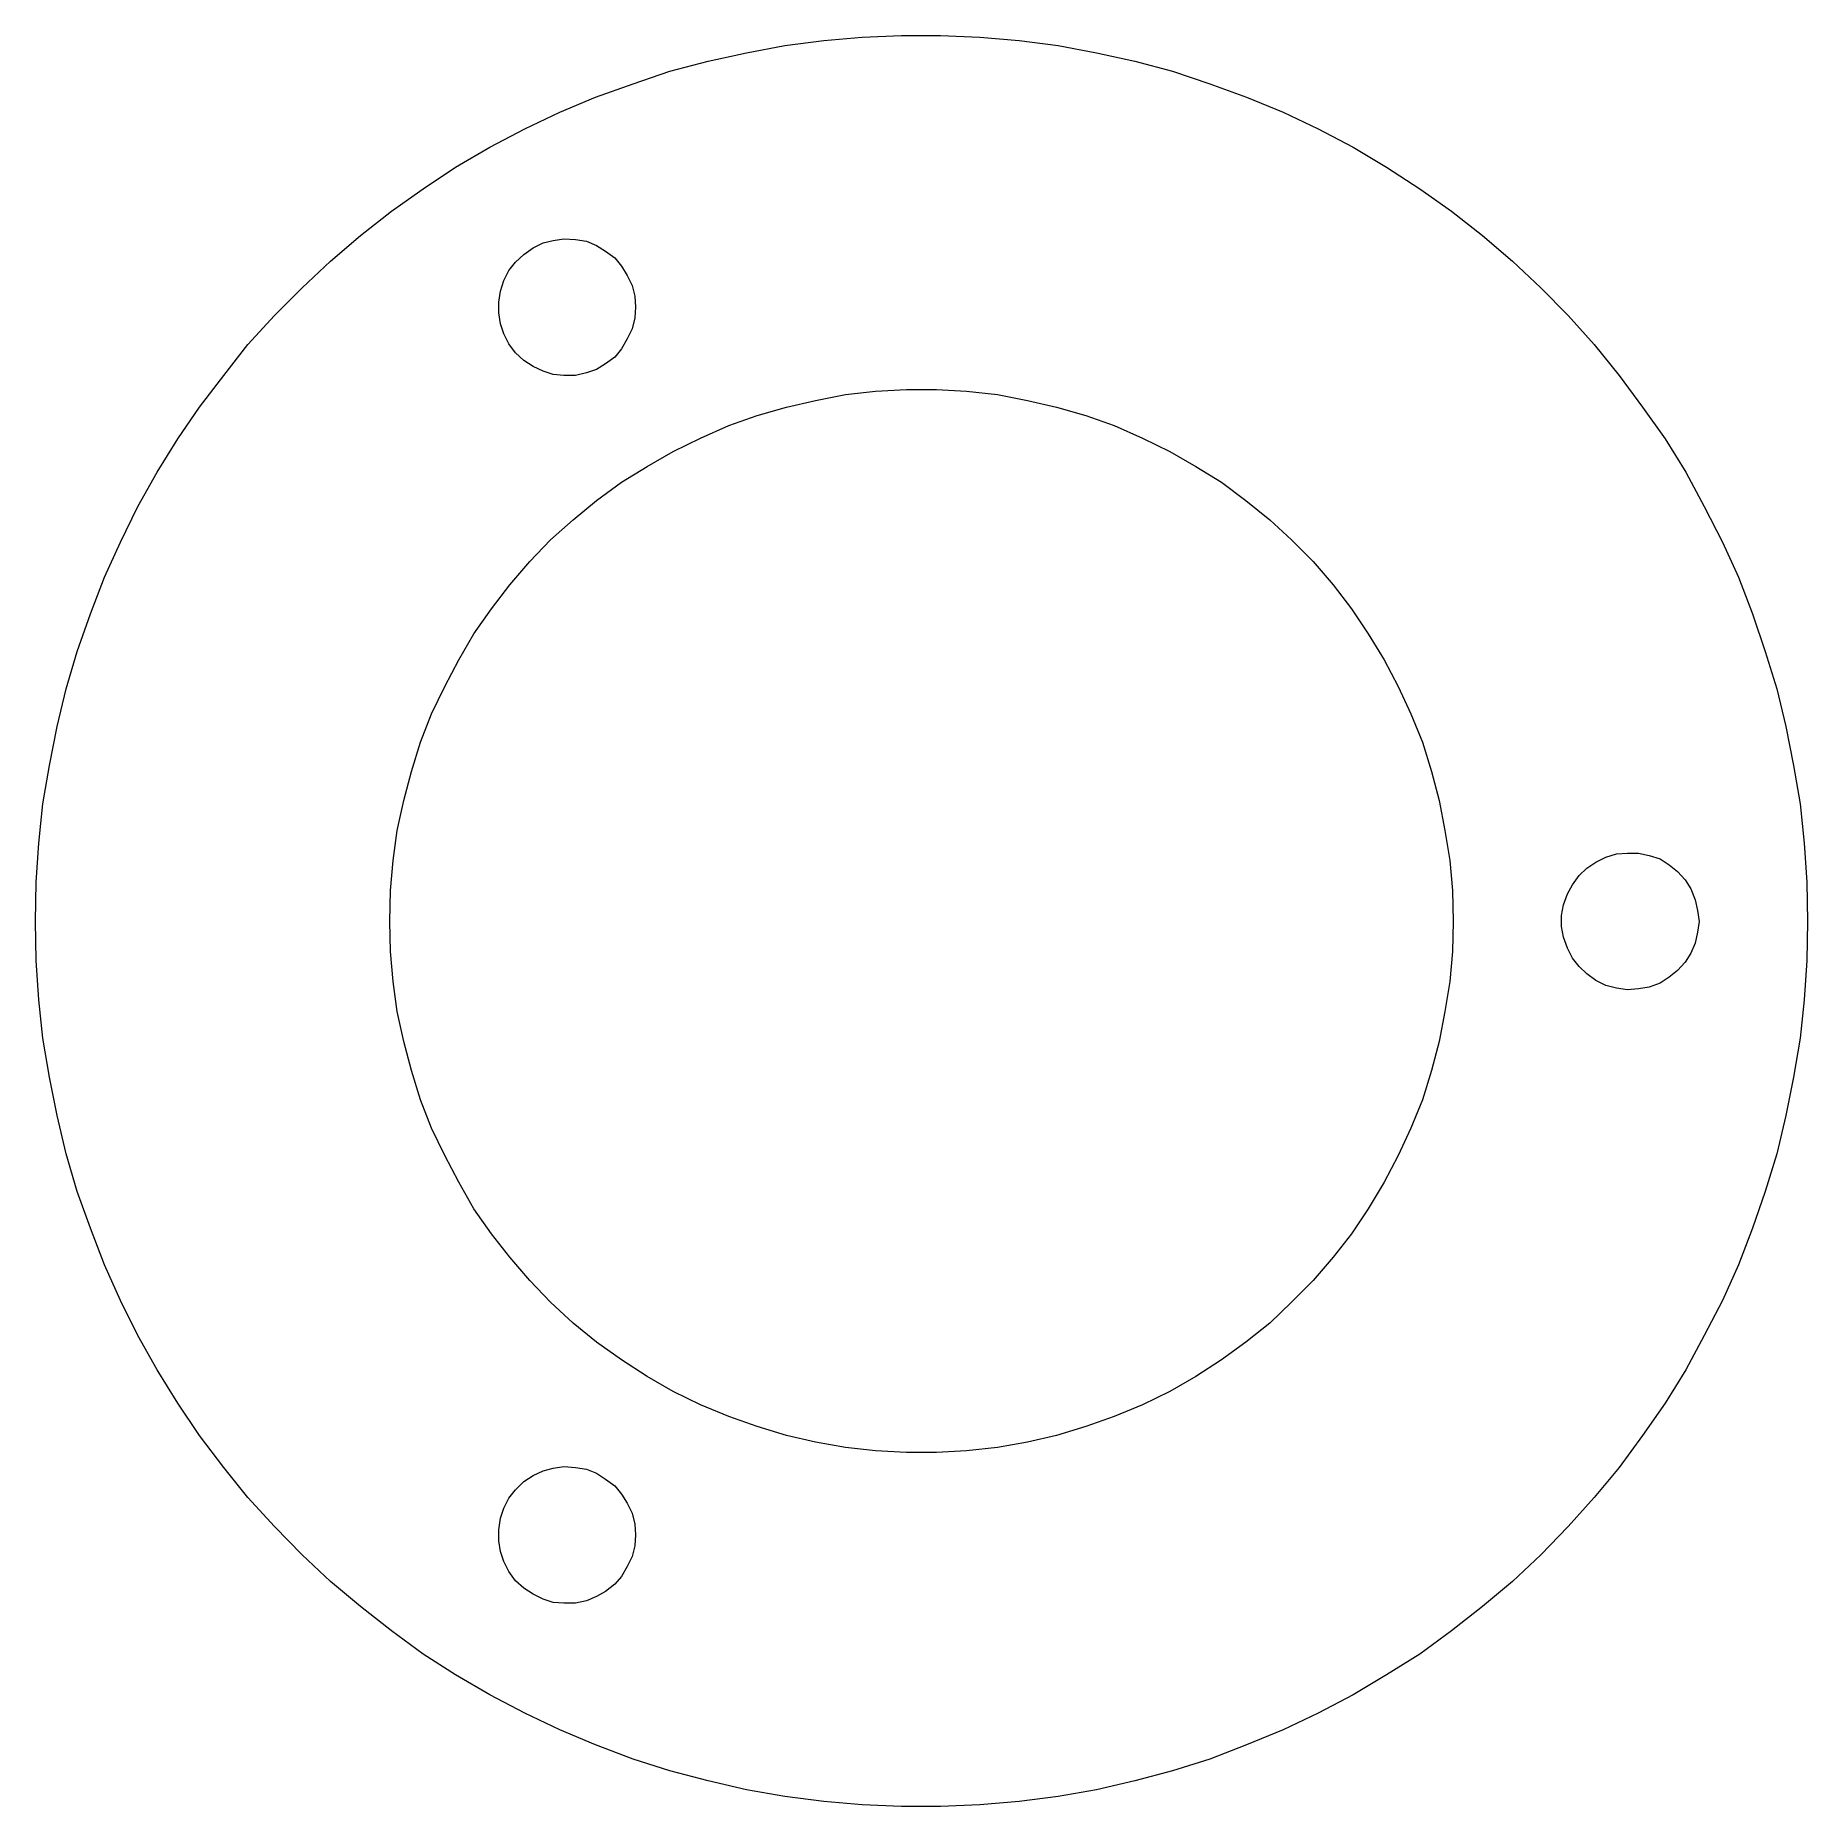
# Model space of a CAD drawing. Header units: millimetres. Extents: x 62.3 to 137.3, y 136.3 to 211.3.
import ezdxf

# ---------------------------------------------------------------- set-up
doc = ezdxf.new("R2010")
doc.units = ezdxf.units.MM
doc.header["$MEASUREMENT"] = 0
doc.layers.add('Calque 1', color=7, linetype='Continuous', lineweight=0)

msp = doc.modelspace()

# ---------------------------------------------------------------- linework, layer by layer
at = {"layer": 'Calque 1', "color": 7, "lineweight": 9}
for points, knots in [([(137.301, 173.778), (137.301, 173.778), (137.266, 175.436), (137.266, 175.436), (137.266, 175.436), (137.16, 177.094), (137.16, 177.094), (137.16, 177.094), (136.984, 178.752), (136.984, 178.752), (136.984, 178.752), (136.701, 180.375), (136.701, 180.375), (136.701, 180.375), (136.384, 182.033), (136.384, 182.033), (136.384, 182.033), (135.996, 183.621), (135.996, 183.621), (135.996, 183.621), (135.502, 185.208), (135.502, 185.208), (135.502, 185.208), (134.973, 186.796), (134.973, 186.796), (134.973, 186.796), (134.373, 188.348), (134.373, 188.348), (134.373, 188.348), (133.703, 189.83), (133.703, 189.83), (133.703, 189.83), (132.927, 191.347), (132.927, 191.347), (132.927, 191.347), (132.151, 192.793), (132.151, 192.793), (132.151, 192.793), (131.269, 194.204), (131.269, 194.204), (131.269, 194.204), (130.316, 195.545), (130.316, 195.545), (130.316, 195.545), (129.328, 196.885), (129.328, 196.885), (129.328, 196.885), (128.27, 198.191), (128.27, 198.191), (128.27, 198.191), (127.176, 199.425), (127.176, 199.425), (127.176, 199.425), (126.012, 200.589), (126.012, 200.589), (126.012, 200.589), (124.813, 201.718), (124.813, 201.718), (124.813, 201.718), (123.543, 202.812), (123.543, 202.812), (123.543, 202.812), (122.237, 203.835), (122.237, 203.835), (122.237, 203.835), (120.897, 204.787), (120.897, 204.787), (120.897, 204.787), (119.486, 205.705), (119.486, 205.705), (119.486, 205.705), (118.075, 206.551), (118.075, 206.551), (118.075, 206.551), (116.593, 207.327), (116.593, 207.327), (116.593, 207.327), (115.111, 208.033), (115.111, 208.033), (115.111, 208.033), (113.559, 208.668), (113.559, 208.668), (113.559, 208.668), (112.007, 209.232), (112.007, 209.232), (112.007, 209.232), (110.419, 209.762), (110.419, 209.762), (110.419, 209.762), (108.832, 210.185), (108.832, 210.185), (108.832, 210.185), (107.209, 210.538), (107.209, 210.538), (107.209, 210.538), (105.586, 210.855), (105.586, 210.855), (105.586, 210.855), (103.928, 211.067), (103.928, 211.067), (103.928, 211.067), (102.27, 211.208), (102.27, 211.208), (102.27, 211.208), (100.612, 211.279), (100.612, 211.279), (100.612, 211.279), (98.954, 211.279), (98.954, 211.279), (98.954, 211.279), (97.296, 211.208), (97.296, 211.208), (97.296, 211.208), (95.673, 211.067), (95.673, 211.067), (95.673, 211.067), (94.015, 210.855), (94.015, 210.855), (94.015, 210.855), (92.392, 210.538), (92.392, 210.538), (92.392, 210.538), (90.77, 210.185), (90.77, 210.185), (90.77, 210.185), (89.147, 209.762), (89.147, 209.762), (89.147, 209.762), (87.595, 209.232), (87.595, 209.232), (87.595, 209.232), (86.007, 208.668), (86.007, 208.668), (86.007, 208.668), (84.49, 208.033), (84.49, 208.033), (84.49, 208.033), (83.009, 207.327), (83.009, 207.327), (83.009, 207.327), (81.527, 206.551), (81.527, 206.551), (81.527, 206.551), (80.081, 205.705), (80.081, 205.705), (80.081, 205.705), (78.705, 204.787), (78.705, 204.787), (78.705, 204.787), (77.364, 203.835), (77.364, 203.835), (77.364, 203.835), (76.059, 202.812), (76.059, 202.812), (76.059, 202.812), (74.789, 201.718), (74.789, 201.718), (74.789, 201.718), (73.589, 200.589), (73.589, 200.589), (73.589, 200.589), (72.425, 199.425), (72.425, 199.425), (72.425, 199.425), (71.296, 198.191), (71.296, 198.191), (71.296, 198.191), (70.273, 196.885), (70.273, 196.885), (70.273, 196.885), (69.25, 195.545), (69.25, 195.545), (69.25, 195.545), (68.333, 194.204), (68.333, 194.204), (68.333, 194.204), (67.451, 192.793), (67.451, 192.793), (67.451, 192.793), (66.64, 191.347), (66.64, 191.347), (66.64, 191.347), (65.899, 189.83), (65.899, 189.83), (65.899, 189.83), (65.229, 188.348), (65.229, 188.348), (65.229, 188.348), (64.629, 186.796), (64.629, 186.796), (64.629, 186.796), (64.064, 185.208), (64.064, 185.208), (64.064, 185.208), (63.606, 183.621), (63.606, 183.621), (63.606, 183.621), (63.218, 182.033), (63.218, 182.033), (63.218, 182.033), (62.9, 180.375), (62.9, 180.375), (62.9, 180.375), (62.618, 178.752), (62.618, 178.752), (62.618, 178.752), (62.442, 177.094), (62.442, 177.094), (62.442, 177.094), (62.336, 175.436), (62.336, 175.436), (62.336, 175.436), (62.301, 173.778), (62.301, 173.778), (62.301, 173.778), (62.336, 172.12), (62.336, 172.12), (62.336, 172.12), (62.442, 170.462), (62.442, 170.462), (62.442, 170.462), (62.618, 168.839), (62.618, 168.839), (62.618, 168.839), (62.9, 167.181), (62.9, 167.181), (62.9, 167.181), (63.218, 165.559), (63.218, 165.559), (63.218, 165.559), (63.606, 163.936), (63.606, 163.936), (63.606, 163.936), (64.064, 162.348), (64.064, 162.348), (64.064, 162.348), (64.629, 160.796), (64.629, 160.796), (64.629, 160.796), (65.229, 159.244), (65.229, 159.244), (65.229, 159.244), (65.899, 157.727), (65.899, 157.727), (65.899, 157.727), (66.64, 156.245), (66.64, 156.245), (66.64, 156.245), (67.451, 154.799), (67.451, 154.799), (67.451, 154.799), (68.333, 153.388), (68.333, 153.388), (68.333, 153.388), (69.25, 152.012), (69.25, 152.012), (69.25, 152.012), (70.273, 150.671), (70.273, 150.671), (70.273, 150.671), (71.296, 149.401), (71.296, 149.401), (71.296, 149.401), (72.425, 148.167), (72.425, 148.167), (72.425, 148.167), (73.589, 146.967), (73.589, 146.967), (73.589, 146.967), (74.789, 145.838), (74.789, 145.838), (74.789, 145.838), (76.059, 144.78), (76.059, 144.78), (76.059, 144.78), (77.364, 143.757), (77.364, 143.757), (77.364, 143.757), (78.705, 142.769), (78.705, 142.769), (78.705, 142.769), (80.081, 141.887), (80.081, 141.887), (80.081, 141.887), (81.527, 141.041), (81.527, 141.041), (81.527, 141.041), (83.009, 140.264), (83.009, 140.264), (83.009, 140.264), (84.49, 139.559), (84.49, 139.559), (84.49, 139.559), (86.007, 138.924), (86.007, 138.924), (86.007, 138.924), (87.595, 138.324), (87.595, 138.324), (87.595, 138.324), (89.147, 137.83), (89.147, 137.83), (89.147, 137.83), (90.77, 137.407), (90.77, 137.407), (90.77, 137.407), (92.392, 137.019), (92.392, 137.019), (92.392, 137.019), (94.015, 136.737), (94.015, 136.737), (94.015, 136.737), (95.673, 136.525), (95.673, 136.525), (95.673, 136.525), (97.296, 136.384), (97.296, 136.384), (97.296, 136.384), (98.954, 136.313), (98.954, 136.313), (98.954, 136.313), (100.612, 136.313), (100.612, 136.313), (100.612, 136.313), (102.27, 136.384), (102.27, 136.384), (102.27, 136.384), (103.928, 136.525), (103.928, 136.525), (103.928, 136.525), (105.586, 136.737), (105.586, 136.737), (105.586, 136.737), (107.209, 137.019), (107.209, 137.019), (107.209, 137.019), (108.832, 137.407), (108.832, 137.407), (108.832, 137.407), (110.419, 137.83), (110.419, 137.83), (110.419, 137.83), (112.007, 138.324), (112.007, 138.324), (112.007, 138.324), (113.559, 138.924), (113.559, 138.924), (113.559, 138.924), (115.111, 139.559), (115.111, 139.559), (115.111, 139.559), (116.593, 140.264), (116.593, 140.264), (116.593, 140.264), (118.075, 141.041), (118.075, 141.041), (118.075, 141.041), (119.486, 141.887), (119.486, 141.887), (119.486, 141.887), (120.897, 142.769), (120.897, 142.769), (120.897, 142.769), (122.237, 143.757), (122.237, 143.757), (122.237, 143.757), (123.543, 144.78), (123.543, 144.78), (123.543, 144.78), (124.813, 145.838), (124.813, 145.838), (124.813, 145.838), (126.012, 146.967), (126.012, 146.967), (126.012, 146.967), (127.176, 148.167), (127.176, 148.167), (127.176, 148.167), (128.27, 149.401), (128.27, 149.401), (128.27, 149.401), (129.328, 150.671), (129.328, 150.671), (129.328, 150.671), (130.316, 152.012), (130.316, 152.012), (130.316, 152.012), (131.269, 153.388), (131.269, 153.388), (131.269, 153.388), (132.151, 154.799), (132.151, 154.799), (132.151, 154.799), (132.927, 156.245), (132.927, 156.245), (132.927, 156.245), (133.703, 157.727), (133.703, 157.727), (133.703, 157.727), (134.373, 159.244), (134.373, 159.244), (134.373, 159.244), (134.973, 160.796), (134.973, 160.796), (134.973, 160.796), (135.502, 162.348), (135.502, 162.348), (135.502, 162.348), (135.996, 163.936), (135.996, 163.936), (135.996, 163.936), (136.384, 165.559), (136.384, 165.559), (136.384, 165.559), (136.701, 167.181), (136.701, 167.181), (136.701, 167.181), (136.984, 168.839), (136.984, 168.839), (136.984, 168.839), (137.16, 170.462), (137.16, 170.462), (137.16, 170.462), (137.266, 172.12), (137.266, 172.12), (137.266, 172.12), (137.301, 173.778), (137.301, 173.778)], [0, 0, 0, 0, 1, 1, 1, 2, 2, 2, 3, 3, 3, 4, 4, 4, 5, 5, 5, 6, 6, 6, 7, 7, 7, 8, 8, 8, 9, 9, 9, 10, 10, 10, 11, 11, 11, 12, 12, 12, 13, 13, 13, 14, 14, 14, 15, 15, 15, 16, 16, 16, 17, 17, 17, 18, 18, 18, 19, 19, 19, 20, 20, 20, 21, 21, 21, 22, 22, 22, 23, 23, 23, 24, 24, 24, 25, 25, 25, 26, 26, 26, 27, 27, 27, 28, 28, 28, 29, 29, 29, 30, 30, 30, 31, 31, 31, 32, 32, 32, 33, 33, 33, 34, 34, 34, 35, 35, 35, 36, 36, 36, 37, 37, 37, 38, 38, 38, 39, 39, 39, 40, 40, 40, 41, 41, 41, 42, 42, 42, 43, 43, 43, 44, 44, 44, 45, 45, 45, 46, 46, 46, 47, 47, 47, 48, 48, 48, 49, 49, 49, 50, 50, 50, 51, 51, 51, 52, 52, 52, 53, 53, 53, 54, 54, 54, 55, 55, 55, 56, 56, 56, 57, 57, 57, 58, 58, 58, 59, 59, 59, 60, 60, 60, 61, 61, 61, 62, 62, 62, 63, 63, 63, 64, 64, 64, 65, 65, 65, 66, 66, 66, 67, 67, 67, 68, 68, 68, 69, 69, 69, 70, 70, 70, 71, 71, 71, 72, 72, 72, 73, 73, 73, 74, 74, 74, 75, 75, 75, 76, 76, 76, 77, 77, 77, 78, 78, 78, 79, 79, 79, 80, 80, 80, 81, 81, 81, 82, 82, 82, 83, 83, 83, 84, 84, 84, 85, 85, 85, 86, 86, 86, 87, 87, 87, 88, 88, 88, 89, 89, 89, 90, 90, 90, 91, 91, 91, 92, 92, 92, 93, 93, 93, 94, 94, 94, 95, 95, 95, 96, 96, 96, 97, 97, 97, 98, 98, 98, 99, 99, 99, 100, 100, 100, 101, 101, 101, 102, 102, 102, 103, 103, 103, 104, 104, 104, 105, 105, 105, 106, 106, 106, 107, 107, 107, 108, 108, 108, 109, 109, 109, 110, 110, 110, 111, 111, 111, 112, 112, 112, 113, 113, 113, 114, 114, 114, 115, 115, 115, 116, 116, 116, 117, 117, 117, 118, 118, 118, 119, 119, 119, 120, 120, 120, 121, 121, 121, 122, 122, 122, 123, 123, 123, 124, 124, 124, 125, 125, 125, 126, 126, 126, 127, 127, 127, 128, 128, 128, 129, 129, 129, 130, 130, 130, 131, 131, 131, 132, 132, 132, 133, 133, 133, 134, 134, 134, 135, 135, 135, 136, 136, 136, 137, 137, 137, 138, 138, 138, 139, 139, 139, 140, 140, 140, 141, 141, 141, 142, 142, 142, 142]), ([(87.701, 199.778), (87.701, 199.778), (87.665, 200.237), (87.665, 200.237), (87.665, 200.237), (87.559, 200.695), (87.559, 200.695), (87.559, 200.695), (87.348, 201.119), (87.348, 201.119), (87.348, 201.119), (87.101, 201.507), (87.101, 201.507), (87.101, 201.507), (86.819, 201.859), (86.819, 201.859), (86.819, 201.859), (86.431, 202.142), (86.431, 202.142), (86.431, 202.142), (86.043, 202.389), (86.043, 202.389), (86.043, 202.389), (85.619, 202.565), (85.619, 202.565), (85.619, 202.565), (85.161, 202.636), (85.161, 202.636), (85.161, 202.636), (84.667, 202.671), (84.667, 202.671), (84.667, 202.671), (84.208, 202.6), (84.208, 202.6), (84.208, 202.6), (83.785, 202.494), (83.785, 202.494), (83.785, 202.494), (83.361, 202.283), (83.361, 202.283), (83.361, 202.283), (82.973, 202.001), (82.973, 202.001), (82.973, 202.001), (82.621, 201.683), (82.621, 201.683), (82.621, 201.683), (82.338, 201.33), (82.338, 201.33), (82.338, 201.33), (82.127, 200.907), (82.127, 200.907), (82.127, 200.907), (81.986, 200.448), (81.986, 200.448), (81.986, 200.448), (81.915, 199.99), (81.915, 199.99), (81.915, 199.99), (81.915, 199.531), (81.915, 199.531), (81.915, 199.531), (81.986, 199.072), (81.986, 199.072), (81.986, 199.072), (82.127, 198.649), (82.127, 198.649), (82.127, 198.649), (82.338, 198.226), (82.338, 198.226), (82.338, 198.226), (82.621, 197.838), (82.621, 197.838), (82.621, 197.838), (82.973, 197.52), (82.973, 197.52), (82.973, 197.52), (83.361, 197.273), (83.361, 197.273), (83.361, 197.273), (83.785, 197.062), (83.785, 197.062), (83.785, 197.062), (84.208, 196.921), (84.208, 196.921), (84.208, 196.921), (84.667, 196.885), (84.667, 196.885), (84.667, 196.885), (85.161, 196.885), (85.161, 196.885), (85.161, 196.885), (85.619, 196.991), (85.619, 196.991), (85.619, 196.991), (86.043, 197.132), (86.043, 197.132), (86.043, 197.132), (86.431, 197.379), (86.431, 197.379), (86.431, 197.379), (86.819, 197.661), (86.819, 197.661), (86.819, 197.661), (87.101, 198.014), (87.101, 198.014), (87.101, 198.014), (87.348, 198.437), (87.348, 198.437), (87.348, 198.437), (87.559, 198.861), (87.559, 198.861), (87.559, 198.861), (87.665, 199.319), (87.665, 199.319), (87.665, 199.319), (87.701, 199.778), (87.701, 199.778)], [0, 0, 0, 0, 1, 1, 1, 2, 2, 2, 3, 3, 3, 4, 4, 4, 5, 5, 5, 6, 6, 6, 7, 7, 7, 8, 8, 8, 9, 9, 9, 10, 10, 10, 11, 11, 11, 12, 12, 12, 13, 13, 13, 14, 14, 14, 15, 15, 15, 16, 16, 16, 17, 17, 17, 18, 18, 18, 19, 19, 19, 20, 20, 20, 21, 21, 21, 22, 22, 22, 23, 23, 23, 24, 24, 24, 25, 25, 25, 26, 26, 26, 27, 27, 27, 28, 28, 28, 29, 29, 29, 30, 30, 30, 31, 31, 31, 32, 32, 32, 33, 33, 33, 34, 34, 34, 35, 35, 35, 36, 36, 36, 37, 37, 37, 38, 38, 38, 39, 39, 39, 39]), ([(122.308, 173.778), (122.308, 173.778), (122.273, 175.084), (122.273, 175.084), (122.273, 175.084), (122.167, 176.354), (122.167, 176.354), (122.167, 176.354), (121.955, 177.624), (121.955, 177.624), (121.955, 177.624), (121.708, 178.894), (121.708, 178.894), (121.708, 178.894), (121.391, 180.128), (121.391, 180.128), (121.391, 180.128), (121.003, 181.363), (121.003, 181.363), (121.003, 181.363), (120.509, 182.562), (120.509, 182.562), (120.509, 182.562), (119.98, 183.727), (119.98, 183.727), (119.98, 183.727), (119.38, 184.856), (119.38, 184.856), (119.38, 184.856), (118.71, 185.949), (118.71, 185.949), (118.71, 185.949), (118.004, 187.007), (118.004, 187.007), (118.004, 187.007), (117.228, 188.031), (117.228, 188.031), (117.228, 188.031), (116.381, 189.018), (116.381, 189.018), (116.381, 189.018), (115.464, 189.936), (115.464, 189.936), (115.464, 189.936), (114.547, 190.782), (114.547, 190.782), (114.547, 190.782), (113.524, 191.594), (113.524, 191.594), (113.524, 191.594), (112.501, 192.37), (112.501, 192.37), (112.501, 192.37), (111.407, 193.04), (111.407, 193.04), (111.407, 193.04), (110.314, 193.675), (110.314, 193.675), (110.314, 193.675), (109.149, 194.239), (109.149, 194.239), (109.149, 194.239), (107.95, 194.769), (107.95, 194.769), (107.95, 194.769), (106.751, 195.192), (106.751, 195.192), (106.751, 195.192), (105.516, 195.545), (105.516, 195.545), (105.516, 195.545), (104.281, 195.827), (104.281, 195.827), (104.281, 195.827), (103.011, 196.074), (103.011, 196.074), (103.011, 196.074), (101.706, 196.215), (101.706, 196.215), (101.706, 196.215), (100.436, 196.286), (100.436, 196.286), (100.436, 196.286), (99.166, 196.286), (99.166, 196.286), (99.166, 196.286), (97.861, 196.215), (97.861, 196.215), (97.861, 196.215), (96.591, 196.074), (96.591, 196.074), (96.591, 196.074), (95.321, 195.827), (95.321, 195.827), (95.321, 195.827), (94.086, 195.545), (94.086, 195.545), (94.086, 195.545), (92.851, 195.192), (92.851, 195.192), (92.851, 195.192), (91.652, 194.769), (91.652, 194.769), (91.652, 194.769), (90.452, 194.239), (90.452, 194.239), (90.452, 194.239), (89.288, 193.675), (89.288, 193.675), (89.288, 193.675), (88.194, 193.04), (88.194, 193.04), (88.194, 193.04), (87.101, 192.37), (87.101, 192.37), (87.101, 192.37), (86.043, 191.594), (86.043, 191.594), (86.043, 191.594), (85.055, 190.782), (85.055, 190.782), (85.055, 190.782), (84.102, 189.936), (84.102, 189.936), (84.102, 189.936), (83.22, 189.018), (83.22, 189.018), (83.22, 189.018), (82.374, 188.031), (82.374, 188.031), (82.374, 188.031), (81.598, 187.007), (81.598, 187.007), (81.598, 187.007), (80.857, 185.949), (80.857, 185.949), (80.857, 185.949), (80.222, 184.856), (80.222, 184.856), (80.222, 184.856), (79.622, 183.727), (79.622, 183.727), (79.622, 183.727), (79.058, 182.562), (79.058, 182.562), (79.058, 182.562), (78.599, 181.363), (78.599, 181.363), (78.599, 181.363), (78.211, 180.128), (78.211, 180.128), (78.211, 180.128), (77.893, 178.894), (77.893, 178.894), (77.893, 178.894), (77.611, 177.624), (77.611, 177.624), (77.611, 177.624), (77.435, 176.354), (77.435, 176.354), (77.435, 176.354), (77.329, 175.084), (77.329, 175.084), (77.329, 175.084), (77.294, 173.778), (77.294, 173.778), (77.294, 173.778), (77.329, 172.508), (77.329, 172.508), (77.329, 172.508), (77.435, 171.238), (77.435, 171.238), (77.435, 171.238), (77.611, 169.968), (77.611, 169.968), (77.611, 169.968), (77.893, 168.698), (77.893, 168.698), (77.893, 168.698), (78.211, 167.464), (78.211, 167.464), (78.211, 167.464), (78.599, 166.229), (78.599, 166.229), (78.599, 166.229), (79.058, 165.029), (79.058, 165.029), (79.058, 165.029), (79.622, 163.865), (79.622, 163.865), (79.622, 163.865), (80.222, 162.736), (80.222, 162.736), (80.222, 162.736), (80.857, 161.608), (80.857, 161.608), (80.857, 161.608), (81.598, 160.549), (81.598, 160.549), (81.598, 160.549), (82.374, 159.561), (82.374, 159.561), (82.374, 159.561), (83.22, 158.574), (83.22, 158.574), (83.22, 158.574), (84.102, 157.656), (84.102, 157.656), (84.102, 157.656), (85.055, 156.774), (85.055, 156.774), (85.055, 156.774), (86.043, 155.963), (86.043, 155.963), (86.043, 155.963), (87.101, 155.222), (87.101, 155.222), (87.101, 155.222), (88.194, 154.517), (88.194, 154.517), (88.194, 154.517), (89.288, 153.882), (89.288, 153.882), (89.288, 153.882), (90.452, 153.317), (90.452, 153.317), (90.452, 153.317), (91.652, 152.823), (91.652, 152.823), (91.652, 152.823), (92.851, 152.4), (92.851, 152.4), (92.851, 152.4), (94.086, 152.012), (94.086, 152.012), (94.086, 152.012), (95.321, 151.73), (95.321, 151.73), (95.321, 151.73), (96.591, 151.518), (96.591, 151.518), (96.591, 151.518), (97.861, 151.377), (97.861, 151.377), (97.861, 151.377), (99.166, 151.306), (99.166, 151.306), (99.166, 151.306), (100.436, 151.306), (100.436, 151.306), (100.436, 151.306), (101.706, 151.377), (101.706, 151.377), (101.706, 151.377), (103.011, 151.518), (103.011, 151.518), (103.011, 151.518), (104.281, 151.73), (104.281, 151.73), (104.281, 151.73), (105.516, 152.012), (105.516, 152.012), (105.516, 152.012), (106.751, 152.4), (106.751, 152.4), (106.751, 152.4), (107.95, 152.823), (107.95, 152.823), (107.95, 152.823), (109.149, 153.317), (109.149, 153.317), (109.149, 153.317), (110.314, 153.882), (110.314, 153.882), (110.314, 153.882), (111.407, 154.517), (111.407, 154.517), (111.407, 154.517), (112.501, 155.222), (112.501, 155.222), (112.501, 155.222), (113.524, 155.963), (113.524, 155.963), (113.524, 155.963), (114.547, 156.774), (114.547, 156.774), (114.547, 156.774), (115.464, 157.656), (115.464, 157.656), (115.464, 157.656), (116.381, 158.574), (116.381, 158.574), (116.381, 158.574), (117.228, 159.561), (117.228, 159.561), (117.228, 159.561), (118.004, 160.549), (118.004, 160.549), (118.004, 160.549), (118.71, 161.608), (118.71, 161.608), (118.71, 161.608), (119.38, 162.736), (119.38, 162.736), (119.38, 162.736), (119.98, 163.865), (119.98, 163.865), (119.98, 163.865), (120.509, 165.029), (120.509, 165.029), (120.509, 165.029), (121.003, 166.229), (121.003, 166.229), (121.003, 166.229), (121.391, 167.464), (121.391, 167.464), (121.391, 167.464), (121.708, 168.698), (121.708, 168.698), (121.708, 168.698), (121.955, 169.968), (121.955, 169.968), (121.955, 169.968), (122.167, 171.238), (122.167, 171.238), (122.167, 171.238), (122.273, 172.508), (122.273, 172.508), (122.273, 172.508), (122.308, 173.778), (122.308, 173.778)], [0, 0, 0, 0, 1, 1, 1, 2, 2, 2, 3, 3, 3, 4, 4, 4, 5, 5, 5, 6, 6, 6, 7, 7, 7, 8, 8, 8, 9, 9, 9, 10, 10, 10, 11, 11, 11, 12, 12, 12, 13, 13, 13, 14, 14, 14, 15, 15, 15, 16, 16, 16, 17, 17, 17, 18, 18, 18, 19, 19, 19, 20, 20, 20, 21, 21, 21, 22, 22, 22, 23, 23, 23, 24, 24, 24, 25, 25, 25, 26, 26, 26, 27, 27, 27, 28, 28, 28, 29, 29, 29, 30, 30, 30, 31, 31, 31, 32, 32, 32, 33, 33, 33, 34, 34, 34, 35, 35, 35, 36, 36, 36, 37, 37, 37, 38, 38, 38, 39, 39, 39, 40, 40, 40, 41, 41, 41, 42, 42, 42, 43, 43, 43, 44, 44, 44, 45, 45, 45, 46, 46, 46, 47, 47, 47, 48, 48, 48, 49, 49, 49, 50, 50, 50, 51, 51, 51, 52, 52, 52, 53, 53, 53, 54, 54, 54, 55, 55, 55, 56, 56, 56, 57, 57, 57, 58, 58, 58, 59, 59, 59, 60, 60, 60, 61, 61, 61, 62, 62, 62, 63, 63, 63, 64, 64, 64, 65, 65, 65, 66, 66, 66, 67, 67, 67, 68, 68, 68, 69, 69, 69, 70, 70, 70, 71, 71, 71, 72, 72, 72, 73, 73, 73, 74, 74, 74, 75, 75, 75, 76, 76, 76, 77, 77, 77, 78, 78, 78, 79, 79, 79, 80, 80, 80, 81, 81, 81, 82, 82, 82, 83, 83, 83, 84, 84, 84, 85, 85, 85, 86, 86, 86, 87, 87, 87, 88, 88, 88, 89, 89, 89, 90, 90, 90, 91, 91, 91, 92, 92, 92, 93, 93, 93, 94, 94, 94, 95, 95, 95, 96, 96, 96, 97, 97, 97, 98, 98, 98, 99, 99, 99, 100, 100, 100, 101, 101, 101, 102, 102, 102, 103, 103, 103, 104, 104, 104, 105, 105, 105, 106, 106, 106, 107, 107, 107, 108, 108, 108, 109, 109, 109, 110, 110, 110, 110]), ([(132.715, 173.778), (132.715, 173.778), (132.644, 174.237), (132.644, 174.237), (132.644, 174.237), (132.539, 174.696), (132.539, 174.696), (132.539, 174.696), (132.362, 175.154), (132.362, 175.154), (132.362, 175.154), (132.115, 175.542), (132.115, 175.542), (132.115, 175.542), (131.798, 175.895), (131.798, 175.895), (131.798, 175.895), (131.445, 176.177), (131.445, 176.177), (131.445, 176.177), (131.057, 176.424), (131.057, 176.424), (131.057, 176.424), (130.598, 176.565), (130.598, 176.565), (130.598, 176.565), (130.14, 176.671), (130.14, 176.671), (130.14, 176.671), (129.681, 176.671), (129.681, 176.671), (129.681, 176.671), (129.222, 176.636), (129.222, 176.636), (129.222, 176.636), (128.764, 176.495), (128.764, 176.495), (128.764, 176.495), (128.341, 176.283), (128.341, 176.283), (128.341, 176.283), (127.953, 176.036), (127.953, 176.036), (127.953, 176.036), (127.635, 175.719), (127.635, 175.719), (127.635, 175.719), (127.353, 175.331), (127.353, 175.331), (127.353, 175.331), (127.141, 174.942), (127.141, 174.942), (127.141, 174.942), (126.965, 174.484), (126.965, 174.484), (126.965, 174.484), (126.894, 174.025), (126.894, 174.025), (126.894, 174.025), (126.894, 173.567), (126.894, 173.567), (126.894, 173.567), (126.965, 173.108), (126.965, 173.108), (126.965, 173.108), (127.141, 172.649), (127.141, 172.649), (127.141, 172.649), (127.353, 172.226), (127.353, 172.226), (127.353, 172.226), (127.635, 171.873), (127.635, 171.873), (127.635, 171.873), (127.953, 171.556), (127.953, 171.556), (127.953, 171.556), (128.341, 171.274), (128.341, 171.274), (128.341, 171.274), (128.764, 171.062), (128.764, 171.062), (128.764, 171.062), (129.222, 170.956), (129.222, 170.956), (129.222, 170.956), (129.681, 170.886), (129.681, 170.886), (129.681, 170.886), (130.14, 170.921), (130.14, 170.921), (130.14, 170.921), (130.598, 170.991), (130.598, 170.991), (130.598, 170.991), (131.057, 171.168), (131.057, 171.168), (131.057, 171.168), (131.445, 171.415), (131.445, 171.415), (131.445, 171.415), (131.798, 171.697), (131.798, 171.697), (131.798, 171.697), (132.115, 172.05), (132.115, 172.05), (132.115, 172.05), (132.362, 172.438), (132.362, 172.438), (132.362, 172.438), (132.539, 172.861), (132.539, 172.861), (132.539, 172.861), (132.644, 173.32), (132.644, 173.32), (132.644, 173.32), (132.715, 173.778), (132.715, 173.778)], [0, 0, 0, 0, 1, 1, 1, 2, 2, 2, 3, 3, 3, 4, 4, 4, 5, 5, 5, 6, 6, 6, 7, 7, 7, 8, 8, 8, 9, 9, 9, 10, 10, 10, 11, 11, 11, 12, 12, 12, 13, 13, 13, 14, 14, 14, 15, 15, 15, 16, 16, 16, 17, 17, 17, 18, 18, 18, 19, 19, 19, 20, 20, 20, 21, 21, 21, 22, 22, 22, 23, 23, 23, 24, 24, 24, 25, 25, 25, 26, 26, 26, 27, 27, 27, 28, 28, 28, 29, 29, 29, 30, 30, 30, 31, 31, 31, 32, 32, 32, 33, 33, 33, 34, 34, 34, 35, 35, 35, 36, 36, 36, 37, 37, 37, 38, 38, 38, 39, 39, 39, 39]), ([(87.701, 147.814), (87.701, 147.814), (87.665, 148.272), (87.665, 148.272), (87.665, 148.272), (87.559, 148.731), (87.559, 148.731), (87.559, 148.731), (87.348, 149.154), (87.348, 149.154), (87.348, 149.154), (87.101, 149.542), (87.101, 149.542), (87.101, 149.542), (86.819, 149.895), (86.819, 149.895), (86.819, 149.895), (86.431, 150.177), (86.431, 150.177), (86.431, 150.177), (86.043, 150.424), (86.043, 150.424), (86.043, 150.424), (85.619, 150.601), (85.619, 150.601), (85.619, 150.601), (85.161, 150.671), (85.161, 150.671), (85.161, 150.671), (84.667, 150.707), (84.667, 150.707), (84.667, 150.707), (84.208, 150.636), (84.208, 150.636), (84.208, 150.636), (83.785, 150.53), (83.785, 150.53), (83.785, 150.53), (83.361, 150.319), (83.361, 150.319), (83.361, 150.319), (82.973, 150.072), (82.973, 150.072), (82.973, 150.072), (82.621, 149.719), (82.621, 149.719), (82.621, 149.719), (82.338, 149.366), (82.338, 149.366), (82.338, 149.366), (82.127, 148.943), (82.127, 148.943), (82.127, 148.943), (81.986, 148.519), (81.986, 148.519), (81.986, 148.519), (81.915, 148.026), (81.915, 148.026), (81.915, 148.026), (81.915, 147.567), (81.915, 147.567), (81.915, 147.567), (81.986, 147.108), (81.986, 147.108), (81.986, 147.108), (82.127, 146.685), (82.127, 146.685), (82.127, 146.685), (82.338, 146.262), (82.338, 146.262), (82.338, 146.262), (82.621, 145.874), (82.621, 145.874), (82.621, 145.874), (82.973, 145.556), (82.973, 145.556), (82.973, 145.556), (83.361, 145.309), (83.361, 145.309), (83.361, 145.309), (83.785, 145.097), (83.785, 145.097), (83.785, 145.097), (84.208, 144.956), (84.208, 144.956), (84.208, 144.956), (84.667, 144.921), (84.667, 144.921), (84.667, 144.921), (85.161, 144.921), (85.161, 144.921), (85.161, 144.921), (85.619, 145.027), (85.619, 145.027), (85.619, 145.027), (86.043, 145.203), (86.043, 145.203), (86.043, 145.203), (86.431, 145.415), (86.431, 145.415), (86.431, 145.415), (86.819, 145.733), (86.819, 145.733), (86.819, 145.733), (87.101, 146.05), (87.101, 146.05), (87.101, 146.05), (87.348, 146.473), (87.348, 146.473), (87.348, 146.473), (87.559, 146.897), (87.559, 146.897), (87.559, 146.897), (87.665, 147.355), (87.665, 147.355), (87.665, 147.355), (87.701, 147.814), (87.701, 147.814)], [0, 0, 0, 0, 1, 1, 1, 2, 2, 2, 3, 3, 3, 4, 4, 4, 5, 5, 5, 6, 6, 6, 7, 7, 7, 8, 8, 8, 9, 9, 9, 10, 10, 10, 11, 11, 11, 12, 12, 12, 13, 13, 13, 14, 14, 14, 15, 15, 15, 16, 16, 16, 17, 17, 17, 18, 18, 18, 19, 19, 19, 20, 20, 20, 21, 21, 21, 22, 22, 22, 23, 23, 23, 24, 24, 24, 25, 25, 25, 26, 26, 26, 27, 27, 27, 28, 28, 28, 29, 29, 29, 30, 30, 30, 31, 31, 31, 32, 32, 32, 33, 33, 33, 34, 34, 34, 35, 35, 35, 36, 36, 36, 37, 37, 37, 38, 38, 38, 39, 39, 39, 39])]:
    msp.add_open_spline(points, degree=3, knots=knots, dxfattribs=at)

doc.saveas('drawing.dxf')
